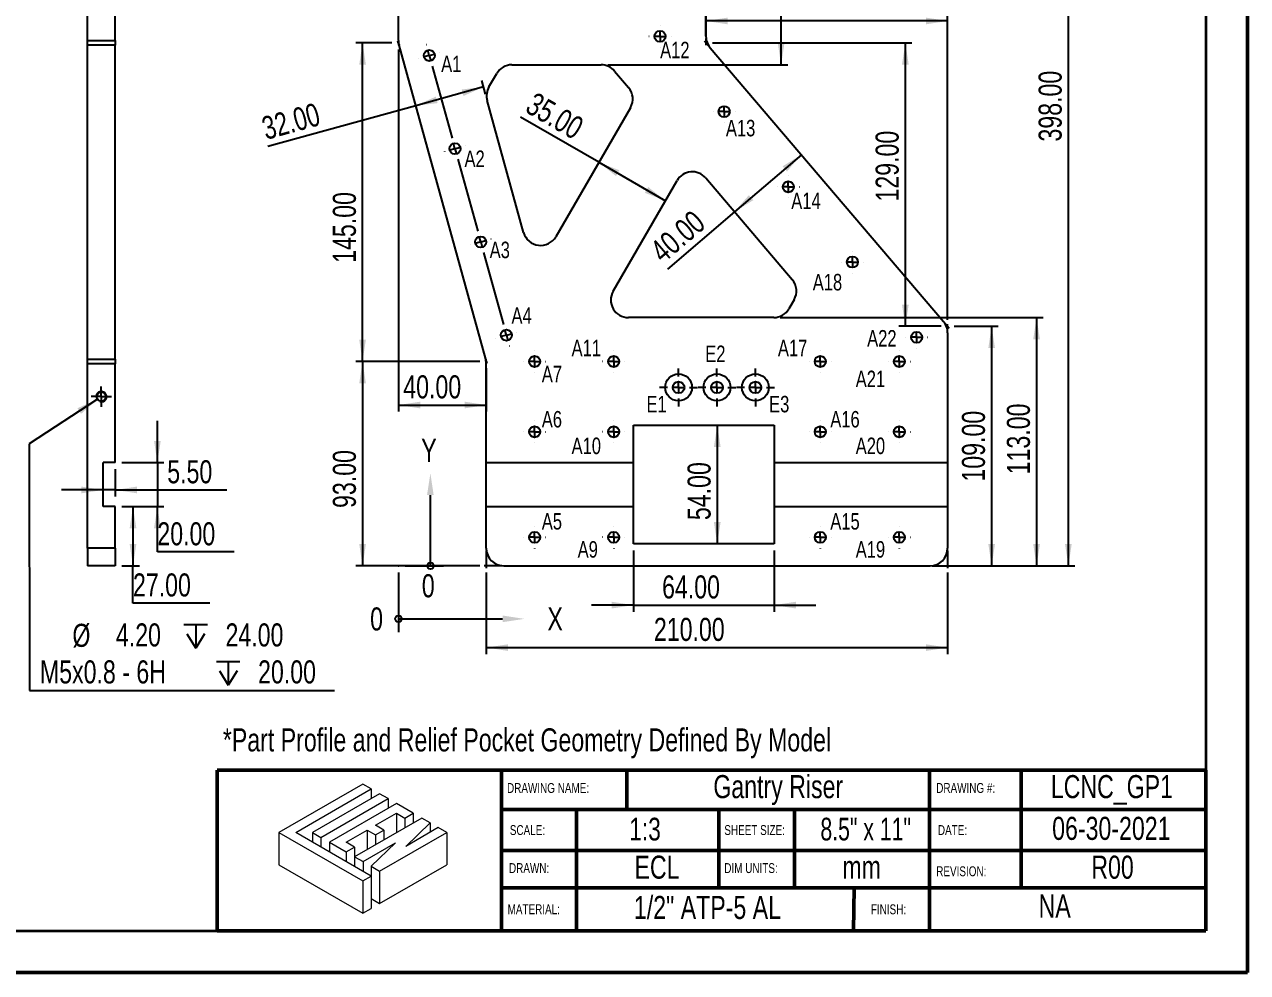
# Model space of a CAD drawing. Header units: millimetres. Extents: x 0 to 279, y 0 to 216.
# Drawn here: x 93.8 to 279.4, y 0 to 143.8 of the extents above; entities that cross this region are included whole.
import ezdxf

# ---------------------------------------------------------------- set-up
doc = ezdxf.new("R2010")
doc.units = ezdxf.units.MM
doc.header["$PDSIZE"] = -1
for name, color, linetype in [('DIM', 1, 'Continuous'), ('PAGE_BORDER', 7, 'Continuous'), ('TITLE_BLOCK_BORDER', 7, 'Continuous'), ('TITLE_BLOCK_TEXT', 8, 'Continuous')]:
    doc.layers.add(name, color=color, linetype=linetype)
doc.styles.add('SLDTEXTSTYLE0', font='TXT', dxfattribs={"width": 0.75})
doc.styles.add('SLDTEXTSTYLE1', font='TXT', dxfattribs={"width": 0.7})
doc.dimstyles.new('SLDDIMSTYLE0', dxfattribs={"dimtxt": 3.5, "dimasz": 3.302, "dimexe": 0, "dimexo": 0.0625, "dimgap": 0.875, "dimtad": 1, "dimlfac": 3, "dimrnd": 1e-09, "dimzin": 4, "dimdsep": 46, "dimtxsty": 'SLDTEXTSTYLE0', "dimsah": 1, "dimcen": 0.09, "dimadec": 0, "dimazin": 1, "dimtfac": 1, "dimtofl": 0, "dimtmove": 0, "dimatfit": 3, "dimfxl": 0, "dimfrac": 2, "dimtolj": 1, "dimtzin": 12, "dimarcsym": 0})
doc.dimstyles.new('SLDDIMSTYLE1', dxfattribs={"dimtxt": 3.5, "dimasz": 3.302, "dimexe": 0, "dimexo": 0.0625, "dimgap": 0.875, "dimtad": 1, "dimlfac": 3, "dimrnd": 1e-09, "dimzin": 4, "dimdsep": 46, "dimtxsty": 'SLDTEXTSTYLE0', "dimsah": 1, "dimcen": 0.09, "dimadec": 0, "dimazin": 1, "dimtfac": 1, "dimtmove": 0, "dimatfit": 0, "dimfxl": 0, "dimfrac": 2, "dimtolj": 1, "dimtzin": 12, "dimarcsym": 0})
doc.dimstyles.new('SLDDIMSTYLE3', dxfattribs={"dimtxt": 3.5, "dimasz": 3.302, "dimexe": 0, "dimexo": 0.0625, "dimgap": 0.875, "dimtad": 0, "dimtih": 1, "dimtoh": 1, "dimlfac": 3, "dimrnd": 1e-09, "dimzin": 4, "dimdsep": 46, "dimtxsty": 'SLDTEXTSTYLE0', "dimblk1": 'NONE', "dimblk2": 'NONE', "dimsah": 1, "dimcen": 0, "dimadec": 0, "dimazin": 1, "dimtfac": 1, "dimtmove": 0, "dimatfit": 3, "dimldrblk": 'NONE', "dimfxl": 0, "dimfrac": 2, "dimtolj": 1, "dimtzin": 12, "dimarcsym": 0})
doc.dimstyles.new('SLDDIMSTYLE4', dxfattribs={"dimtxt": 3.5, "dimasz": 3.302, "dimexe": 0, "dimexo": 0.0625, "dimgap": 0.875, "dimtad": 0, "dimtih": 1, "dimtoh": 1, "dimlfac": 3, "dimrnd": 1e-09, "dimzin": 4, "dimdsep": 46, "dimtxsty": 'SLDTEXTSTYLE0', "dimsah": 1, "dimcen": 0.09, "dimadec": 0, "dimazin": 1, "dimtfac": 1, "dimtmove": 0, "dimatfit": 0, "dimfxl": 0, "dimfrac": 2, "dimtolj": 1, "dimtzin": 12, "dimarcsym": 0})
doc.dimstyles.new('SLDDIMSTYLE5', dxfattribs={"dimtxt": 3.5, "dimasz": 3.302, "dimexe": 0, "dimexo": 0.0625, "dimgap": 0.875, "dimtad": 0, "dimtih": 1, "dimtoh": 1, "dimlfac": 3, "dimrnd": 1e-09, "dimzin": 4, "dimdsep": 46, "dimtxsty": 'SLDTEXTSTYLE0', "dimsah": 1, "dimcen": 0.09, "dimadec": 0, "dimazin": 1, "dimtfac": 1, "dimtofl": 0, "dimtmove": 0, "dimatfit": 3, "dimfxl": 0, "dimfrac": 2, "dimtolj": 1, "dimtzin": 12, "dimarcsym": 0})

# ---------------------------------------------------------------- blocks, each defined once
blk = doc.blocks.new('Lien3D Logo')
at = {"color": 7, "linetype": 'Continuous', "lineweight": 18}
for p, q in [((10.61, 16.33), (0, 10.21)), ((2.13, 10.21), (11.67, 15.71)), ((11.67, 15.71), (10.61, 16.33)), ((11.67, 15.71), (11.67, 14.49)), ((12.73, 15.1), (4.26, 10.21)), ((5.32, 9.59), (13.8, 14.49)), ((13.8, 14.49), (12.73, 15.1)), ((13.8, 14.49), (13.8, 13.26)), ((14.86, 13.87), (6.38, 8.98)), ((12.22, 11.12), (14.86, 12.64)), ((16.99, 12.64), (14.86, 13.87)), ((14.86, 12.64), (15.93, 12.03)), ((14.86, 12.64), (14.86, 10.19)), ((15.93, 12.03), (16.99, 12.64)), ((16.99, 12.64), (16.99, 11.42)), ((18.05, 12.03), (9.57, 7.13)), ((13.28, 10.5), (12.22, 11.12)), ((15.93, 12.03), (15.93, 10.8)), ((16.04, 8.45), (19.12, 11.42)), ((19.12, 11.42), (18.05, 12.03)), ((19.12, 11.42), (19.12, 10.22)), ((0, 10.21), (0, 6.12)), ((0, 10.21), (10.61, 4.08)), ((11.67, 4.7), (2.13, 10.21)), ((4.26, 10.21), (4.26, 8.98)), ((4.26, 10.21), (5.32, 9.59)), ((5.32, 9.59), (5.32, 8.36)), ((8.51, 8.98), (11.15, 10.5)), ((11.15, 10.5), (12.22, 9.89)), ((11.15, 10.5), (11.15, 8.05)), ((12.22, 9.89), (13.28, 10.5)), ((12.22, 9.89), (12.22, 8.66)), ((12.73, 5.31), (21.21, 10.21)), ((13.28, 10.5), (13.28, 9.28)), ((20.15, 10.82), (16.04, 8.45)), ((21.21, 10.21), (20.15, 10.82)), ((21.21, 10.21), (21.21, 6.12)), ((6.38, 8.98), (8.51, 7.75)), ((6.38, 8.98), (6.38, 7.75)), ((9.57, 8.36), (8.51, 8.98)), ((8.51, 7.75), (9.57, 8.36)), ((8.51, 7.75), (8.51, 6.52)), ((9.57, 8.36), (9.57, 7.13)), ((10.64, 6.52), (14.75, 8.89)), ((14.75, 8.89), (11.67, 5.93)), ((9.57, 7.13), (10.64, 6.52)), ((9.57, 7.13), (9.57, 5.91)), ((10.64, 6.52), (10.64, 5.29)), ((0, 6.12), (10.61, 0)), ((10.61, 4.08), (11.67, 4.7)), ((11.67, 5.93), (12.73, 5.31)), ((11.67, 5.93), (11.67, 4.7)), ((11.67, 4.7), (11.67, 0.61)), ((12.73, 1.23), (21.21, 6.12)), ((12.73, 5.31), (12.73, 1.23)), ((10.61, 4.08), (10.61, 0)), ((11.67, 1.84), (12.73, 1.23)), ((10.61, 0), (11.67, 0.61))]:
    blk.add_line(p, q, dxfattribs=at)
blk = doc.blocks.new('_D')
at = {"layer": 'DIM'}
for p, q in [((234.9, 98.02), (241.57, 98.02)), ((240.57, 98.02), (240.57, 61.68)), ((234.9, 61.68), (241.57, 61.68))]:
    blk.add_line(p, q, dxfattribs=at)
for points in [[(240.57, 98.02), (240.07, 94.72), (241.08, 94.72)], [(240.57, 61.68), (241.08, 64.99), (240.07, 64.99)]]:
    blk.add_solid(points, dxfattribs=at)
at = {"layer": 'DIM', "insert": (236.06, 74.47), "char_height": 3.5, "attachment_point": 1, "rotation": 90, "style": 'SLDTEXTSTYLE0'}
blk.add_mtext('109.00', dxfattribs=at)
blk = doc.blocks.new('_D_1')
at = {"layer": 'DIM'}
for p, q in [((198.23, 141.02), (228.48, 141.02)), ((227.48, 98.02), (227.48, 141.02)), ((232.9, 98.02), (226.48, 98.02))]:
    blk.add_line(p, q, dxfattribs=at)
for points in [[(227.48, 141.02), (226.97, 137.72), (227.99, 137.72)], [(227.48, 98.02), (227.99, 101.32), (226.97, 101.32)]]:
    blk.add_solid(points, dxfattribs=at)
at = {"layer": 'DIM', "insert": (222.97, 116.95), "char_height": 3.5, "attachment_point": 1, "rotation": 90, "style": 'SLDTEXTSTYLE0'}
blk.add_mtext('129.00', dxfattribs=at)
blk = doc.blocks.new('_D_5')
at = {"layer": 'DIM'}
for p, q in [((197.23, 142.02), (197.23, 145.34)), ((233.9, 99.02), (233.9, 145.34)), ((233.9, 144.34), (197.23, 144.34))]:
    blk.add_line(p, q, dxfattribs=at)
for points in [[(197.23, 144.34), (200.53, 143.83), (200.53, 144.85)], [(233.9, 144.34), (230.6, 144.85), (230.6, 143.83)]]:
    blk.add_solid(points, dxfattribs=at)
at = {"layer": 'DIM', "insert": (212.06, 148.85), "char_height": 3.5, "attachment_point": 1, "style": 'SLDTEXTSTYLE0'}
blk.add_mtext('110.00', dxfattribs=at)
blk = doc.blocks.new('_D_6')
at = {"layer": 'DIM'}
for p, q in [((149.56, 141.02), (144.12, 141.02)), ((145.12, 92.68), (145.12, 141.02)), ((162.9, 92.68), (144.12, 92.68))]:
    blk.add_line(p, q, dxfattribs=at)
for points in [[(145.12, 141.02), (144.62, 137.72), (145.63, 137.72)], [(145.12, 92.68), (145.63, 95.99), (144.62, 95.99)]]:
    blk.add_solid(points, dxfattribs=at)
at = {"layer": 'DIM', "insert": (140.61, 107.65), "char_height": 3.5, "attachment_point": 1, "rotation": 90, "style": 'SLDTEXTSTYLE0'}
blk.add_mtext('145.00', dxfattribs=at)
blk = doc.blocks.new('_D_7')
at = {"layer": 'DIM'}
for p, q in [((150.56, 140.02), (150.56, 85.08)), ((163.9, 91.68), (163.9, 85.08)), ((150.56, 86.08), (163.9, 86.08))]:
    blk.add_line(p, q, dxfattribs=at)
for points in [[(150.56, 86.08), (153.87, 85.57), (153.87, 86.59)], [(163.9, 86.08), (160.6, 86.59), (160.6, 85.57)]]:
    blk.add_solid(points, dxfattribs=at)
at = {"layer": 'DIM', "insert": (151.3, 90.59), "char_height": 3.5, "attachment_point": 1, "style": 'SLDTEXTSTYLE0'}
blk.add_mtext('40.00', dxfattribs=at)
blk = doc.blocks.new('_D_8')
at = {"layer": 'DIM'}
for p, q in [((162.9, 92.68), (144.12, 92.68)), ((145.12, 92.68), (145.12, 61.68)), ((162.9, 61.68), (144.12, 61.68))]:
    blk.add_line(p, q, dxfattribs=at)
for points in [[(145.12, 92.68), (144.62, 89.38), (145.63, 89.38)], [(145.12, 61.68), (145.63, 64.99), (144.62, 64.99)]]:
    blk.add_solid(points, dxfattribs=at)
at = {"layer": 'DIM', "insert": (140.61, 70.47), "char_height": 3.5, "attachment_point": 1, "rotation": 90, "style": 'SLDTEXTSTYLE0'}
blk.add_mtext('93.00', dxfattribs=at)
blk = doc.blocks.new('_D_9')
at = {"layer": 'DIM'}
for p, q in [((163.9, 60.68), (163.9, 48.29)), ((233.9, 60.68), (233.9, 48.29)), ((163.9, 49.29), (233.9, 49.29))]:
    blk.add_line(p, q, dxfattribs=at)
for points in [[(163.9, 49.29), (167.2, 48.78), (167.2, 49.79)], [(233.9, 49.29), (230.6, 49.79), (230.6, 48.78)]]:
    blk.add_solid(points, dxfattribs=at)
at = {"layer": 'DIM', "insert": (189.33, 53.8), "char_height": 3.5, "attachment_point": 1, "style": 'SLDTEXTSTYLE0'}
blk.add_mtext('210.00', dxfattribs=at)
blk = doc.blocks.new('_D_10')
at = {"layer": 'DIM'}
for p, q in [((180.46, 194.35), (253.22, 194.35)), ((252.22, 61.68), (252.22, 194.35)), ((234.9, 61.68), (253.22, 61.68))]:
    blk.add_line(p, q, dxfattribs=at)
for points in [[(252.22, 194.35), (251.71, 191.05), (252.72, 191.05)], [(252.22, 61.68), (252.72, 64.99), (251.71, 64.99)]]:
    blk.add_solid(points, dxfattribs=at)
at = {"layer": 'DIM', "insert": (247.7, 126.05), "char_height": 3.5, "attachment_point": 1, "rotation": 90, "style": 'SLDTEXTSTYLE0'}
blk.add_mtext('398.00', dxfattribs=at)
blk = doc.blocks.new('_D_11')
at = {"layer": 'DIM'}
blk.add_line((198.94, 83.02), (198.94, 65.02), dxfattribs=at)
for points in [[(198.94, 83.02), (198.43, 79.72), (199.45, 79.72)], [(198.94, 65.02), (199.45, 68.32), (198.43, 68.32)]]:
    blk.add_solid(points, dxfattribs=at)
at = {"layer": 'DIM', "insert": (194.43, 68.63), "char_height": 3.5, "attachment_point": 1, "rotation": 90, "style": 'SLDTEXTSTYLE0'}
blk.add_mtext('54.00', dxfattribs=at)
blk = doc.blocks.new('_D_12')
at = {"layer": 'DIM'}
for p, q in [((186.23, 64.02), (186.23, 54.73)), ((207.56, 64.02), (207.56, 54.73)), ((186.23, 55.73), (179.88, 55.73)), ((186.23, 55.73), (207.56, 55.73)), ((207.56, 55.73), (213.91, 55.73))]:
    blk.add_line(p, q, dxfattribs=at)
for points in [[(186.23, 55.73), (182.93, 56.24), (182.93, 55.22)], [(207.56, 55.73), (210.87, 55.22), (210.87, 56.24)]]:
    blk.add_solid(points, dxfattribs=at)
at = {"layer": 'DIM', "insert": (190.57, 60.24), "char_height": 3.5, "attachment_point": 1, "style": 'SLDTEXTSTYLE0'}
blk.add_mtext('64.00', dxfattribs=at)
blk = doc.blocks.new('_D_14')
at = {"layer": 'DIM'}
for p, q in [((211.7, 124.05), (201.56, 115.4)), ((201.56, 115.4), (191.37, 106.71))]:
    blk.add_line(p, q, dxfattribs=at)
for points in [[(211.7, 124.05), (208.86, 122.29), (209.52, 121.52)], [(201.56, 115.4), (204.4, 117.15), (203.74, 117.92)]]:
    blk.add_solid(points, dxfattribs=at)
at = {"layer": 'DIM', "insert": (188.44, 110.14), "char_height": 3.5, "attachment_point": 1, "rotation": 40.4547, "style": 'SLDTEXTSTYLE0'}
blk.add_mtext('40.00', dxfattribs=at)
blk = doc.blocks.new('_D_15')
at = {"layer": 'DIM'}
for q in [(169.11, 129.77), (191.07, 117.06)]:
    blk.add_line((180.97, 122.9), q, dxfattribs=at)
for points in [[(180.97, 122.9), (183.58, 120.81), (184.08, 121.69)], [(191.07, 117.06), (188.47, 119.15), (187.96, 118.27)]]:
    blk.add_solid(points, dxfattribs=at)
at = {"layer": 'DIM', "insert": (171.37, 133.67), "char_height": 3.5, "attachment_point": 1, "rotation": 329.9474, "style": 'SLDTEXTSTYLE0'}
blk.add_mtext('35.00', dxfattribs=at)
blk = doc.blocks.new('_D_16')
at = {"layer": 'DIM'}
for p, q in [((163.47, 134.33), (153.19, 131.49)), ((163.77, 133.24), (163.21, 135.29)), ((153.19, 131.49), (130.75, 125.3))]:
    blk.add_line(p, q, dxfattribs=at)
for points in [[(163.47, 134.33), (160.16, 133.94), (160.43, 132.96)], [(153.19, 131.49), (156.51, 131.88), (156.24, 132.86)]]:
    blk.add_solid(points, dxfattribs=at)
at = {"layer": 'DIM', "insert": (129.55, 129.65), "char_height": 3.5, "attachment_point": 1, "rotation": 15.4222, "style": 'SLDTEXTSTYLE0'}
blk.add_mtext('32.00', dxfattribs=at)
blk = doc.blocks.new('_D_17')
at = {"layer": 'DIM'}
for p, q in [((180.46, 194.35), (209.63, 194.35)), ((208.63, 137.68), (208.63, 194.35)), ((182.32, 137.68), (209.63, 137.68))]:
    blk.add_line(p, q, dxfattribs=at)
for points in [[(208.63, 194.35), (208.12, 191.05), (209.14, 191.05)], [(208.63, 137.68), (209.14, 140.99), (208.12, 140.99)]]:
    blk.add_solid(points, dxfattribs=at)
at = {"layer": 'DIM', "insert": (204.12, 150.25), "char_height": 3.5, "attachment_point": 1, "rotation": 90, "style": 'SLDTEXTSTYLE0'}
blk.add_mtext('170.00', dxfattribs=at)
blk = doc.blocks.new('_D_18')
at = {"layer": 'DIM'}
for p, q in [((208.51, 99.35), (248.39, 99.35)), ((247.39, 99.35), (247.39, 61.68)), ((232.23, 61.68), (248.39, 61.68))]:
    blk.add_line(p, q, dxfattribs=at)
for points in [[(247.39, 99.35), (246.88, 96.05), (247.9, 96.05)], [(247.39, 61.68), (247.9, 64.99), (246.88, 64.99)]]:
    blk.add_solid(points, dxfattribs=at)
at = {"layer": 'DIM', "insert": (242.88, 75.57), "char_height": 3.5, "attachment_point": 1, "rotation": 90, "style": 'SLDTEXTSTYLE0'}
blk.add_mtext('113.00', dxfattribs=at)
blk = doc.blocks.new('SW_CENTERMARKSYMBOL_0')
at = {"layer": 'DIM', "color": 0}
for p, q in [((-1.67, 0), (-1.68, 0)), ((0, 0), (-0.83, 0)), ((0, 1.67), (0, 1.68)), ((0, 0), (0, 0.83)), ((0, 0), (0, -0.83)), ((0, 0), (0.83, 0)), ((1.67, 0), (1.68, 0)), ((0, -1.67), (0, -1.68))]:
    blk.add_line(p, q, dxfattribs=at)
blk = doc.blocks.new('SW_CENTERMARKSYMBOL_1')
at = {"layer": 'DIM', "color": 0}
for p, q in [((-1.67, 0), (-1.68, 0)), ((0, 0), (-0.83, 0)), ((0, 1.67), (0, 1.68)), ((0, 0), (0, 0.83)), ((0, 0), (0, -0.83)), ((0, 0), (0.83, 0)), ((1.67, 0), (1.68, 0)), ((0, -1.67), (0, -1.68))]:
    blk.add_line(p, q, dxfattribs=at)
blk = doc.blocks.new('SW_CENTERMARKSYMBOL_2')
at = {"layer": 'DIM', "color": 0}
for p, q in [((-1.67, 0), (-1.68, 0)), ((0, 0), (-0.83, 0)), ((0, 1.67), (0, 1.68)), ((0, 0), (0, 0.83)), ((0, 0), (0, -0.83)), ((0, 0), (0.83, 0)), ((1.67, 0), (1.68, 0)), ((0, -1.67), (0, -1.68))]:
    blk.add_line(p, q, dxfattribs=at)
blk = doc.blocks.new('SW_CENTERMARKSYMBOL_3')
at = {"layer": 'DIM', "color": 0}
for p, q in [((-1.67, 0), (-1.68, 0)), ((0, 0), (-0.83, 0)), ((0, 1.67), (0, 1.68)), ((0, 0), (0, 0.83)), ((0, 0), (0, -0.83)), ((0, 0), (0.83, 0)), ((1.67, 0), (1.68, 0)), ((0, -1.67), (0, -1.68))]:
    blk.add_line(p, q, dxfattribs=at)
blk = doc.blocks.new('SW_CENTERMARKSYMBOL_4')
at = {"layer": 'DIM', "color": 0}
for p, q in [((-1.67, 0), (-1.68, 0)), ((0, 0), (-0.83, 0)), ((0, 1.67), (0, 1.68)), ((0, 0), (0, 0.83)), ((0, 0), (0, -0.83)), ((0, 0), (0.83, 0)), ((1.67, 0), (1.68, 0)), ((0, -1.67), (0, -1.68))]:
    blk.add_line(p, q, dxfattribs=at)
blk = doc.blocks.new('SW_CENTERMARKSYMBOL_5')
at = {"layer": 'DIM', "color": 0}
for p, q in [((-1.67, 0), (-1.68, 0)), ((0, 0), (-0.83, 0)), ((0, 1.67), (0, 1.68)), ((0, 0), (0, 0.83)), ((0, 0), (0, -0.83)), ((0, 0), (0.83, 0)), ((1.67, 0), (1.68, 0)), ((0, -1.67), (0, -1.68))]:
    blk.add_line(p, q, dxfattribs=at)
blk = doc.blocks.new('SW_CENTERMARKSYMBOL_6')
at = {"layer": 'DIM', "color": 0}
for p, q in [((-1.67, 0), (-1.68, 0)), ((0, 0), (-0.83, 0)), ((0, 1.67), (0, 1.68)), ((0, 0), (0, 0.83)), ((0, 0), (0, -0.83)), ((0, 0), (0.83, 0)), ((1.67, 0), (1.68, 0)), ((0, -1.67), (0, -1.68))]:
    blk.add_line(p, q, dxfattribs=at)
blk = doc.blocks.new('SW_CENTERMARKSYMBOL_7')
at = {"layer": 'DIM', "color": 0}
for p, q in [((-1.67, 0), (-1.68, 0)), ((0, 0), (-0.83, 0)), ((0, 1.67), (0, 1.68)), ((0, 0), (0, 0.83)), ((0, 0), (0, -0.83)), ((0, 0), (0.83, 0)), ((1.67, 0), (1.68, 0)), ((0, -1.67), (0, -1.68))]:
    blk.add_line(p, q, dxfattribs=at)
blk = doc.blocks.new('SW_CENTERMARKSYMBOL_8')
at = {"layer": 'DIM', "color": 0}
for p, q in [((-1.67, 0), (-1.68, 0)), ((0, 0), (-0.83, 0)), ((0, 1.67), (0, 1.68)), ((0, 0), (0, 0.83)), ((0, 0), (0, -0.83)), ((0, 0), (0.83, 0)), ((1.67, 0), (1.68, 0)), ((0, -1.67), (0, -1.68))]:
    blk.add_line(p, q, dxfattribs=at)
blk = doc.blocks.new('SW_CENTERMARKSYMBOL_9')
at = {"layer": 'DIM', "color": 0}
for p, q in [((-1.67, 0), (-1.68, 0)), ((0, 0), (-0.83, 0)), ((0, 1.67), (0, 1.68)), ((0, 0), (0, 0.83)), ((0, 0), (0, -0.83)), ((0, 0), (0.83, 0)), ((1.67, 0), (1.68, 0)), ((0, -1.67), (0, -1.68))]:
    blk.add_line(p, q, dxfattribs=at)
blk = doc.blocks.new('SW_CENTERMARKSYMBOL_10')
at = {"layer": 'DIM', "color": 0}
for p, q in [((-1.67, 0), (-1.68, 0)), ((0, 0), (-0.83, 0)), ((0, 1.67), (0, 1.68)), ((0, 0), (0, 0.83)), ((0, 0), (0, -0.83)), ((0, 0), (0.83, 0)), ((1.67, 0), (1.68, 0)), ((0, -1.67), (0, -1.68))]:
    blk.add_line(p, q, dxfattribs=at)
blk = doc.blocks.new('SW_CENTERMARKSYMBOL_11')
at = {"layer": 'DIM', "color": 0}
for p, q in [((-1.67, 0), (-1.68, 0)), ((0, 0), (-0.83, 0)), ((0, 1.67), (0, 1.68)), ((0, 0), (0, 0.83)), ((0, 0), (0, -0.83)), ((0, 0), (0.83, 0)), ((1.67, 0), (1.68, 0)), ((0, -1.67), (0, -1.68))]:
    blk.add_line(p, q, dxfattribs=at)
blk = doc.blocks.new('SW_CENTERMARKSYMBOL_25')
at = {"layer": 'DIM', "color": 0}
for p, q in [((-1.67, 0), (-1.68, 0)), ((0, 0), (-0.83, 0)), ((0, 1.67), (0, 1.68)), ((0, 0), (0, 0.83)), ((0, 0), (0, -0.83)), ((0, 0), (0.83, 0)), ((1.67, 0), (1.68, 0)), ((0, -1.67), (0, -1.68))]:
    blk.add_line(p, q, dxfattribs=at)
blk = doc.blocks.new('SW_CENTERMARKSYMBOL_27')
at = {"layer": 'DIM', "color": 0}
for p, q in [((-1.67, 0), (-1.68, 0)), ((0, 0), (-0.83, 0)), ((0, 1.67), (0, 1.68)), ((0, 0), (0, 0.83)), ((0, 0), (0, -0.83)), ((0, 0), (0.83, 0)), ((1.67, 0), (1.68, 0)), ((0, -1.67), (0, -1.68))]:
    blk.add_line(p, q, dxfattribs=at)
blk = doc.blocks.new('SW_CENTERMARKSYMBOL_28')
at = {"layer": 'DIM', "color": 0}
for p, q in [((-1.67, 0), (-1.68, 0)), ((0, 0), (-0.83, 0)), ((0, 1.67), (0, 1.68)), ((0, 0), (0, 0.83)), ((0, 0), (0, -0.83)), ((0, 0), (0.83, 0)), ((1.67, 0), (1.68, 0)), ((0, -1.67), (0, -1.68))]:
    blk.add_line(p, q, dxfattribs=at)
blk = doc.blocks.new('SW_CENTERMARKSYMBOL_29')
at = {"layer": 'DIM', "color": 0}
for p, q in [((-1.67, 0), (-1.68, 0)), ((0, 0), (-0.83, 0)), ((0, 1.67), (0, 1.68)), ((0, 0), (0, 0.83)), ((0, 0), (0, -0.83)), ((0, 0), (0.83, 0)), ((1.67, 0), (1.68, 0)), ((0, -1.67), (0, -1.68))]:
    blk.add_line(p, q, dxfattribs=at)
blk = doc.blocks.new('SW_CENTERMARKSYMBOL_30')
at = {"layer": 'DIM', "color": 0}
for p, q in [((-1.67, 0), (-1.68, 0)), ((0, 0), (-0.83, 0)), ((0, 1.67), (0, 1.68)), ((0, 0), (0, 0.83)), ((0, 0), (0, -0.83)), ((0, 0), (0.83, 0)), ((1.67, 0), (1.68, 0)), ((0, -1.67), (0, -1.68))]:
    blk.add_line(p, q, dxfattribs=at)
blk = doc.blocks.new('SW_CENTERMARKSYMBOL_31')
at = {"layer": 'DIM', "color": 0}
for p, q in [((-8.24, 29.88), (-8.25, 29.89)), ((-7.8, 28.28), (-8.6, 28.06)), ((-7.8, 28.28), (-8.02, 29.08)), ((-7.8, 28.28), (-7, 28.5)), ((-7.8, 28.28), (-7.58, 27.47)), ((-6.19, 28.72), (-6.19, 28.72)), ((-9.41, 27.83), (-9.42, 27.83)), ((-7.36, 26.67), (-4.34, 15.75)), ((-3.9, 14.14), (-4.12, 14.94)), ((-5.51, 13.7), (-5.51, 13.69)), ((-3.9, 14.14), (-4.7, 13.92)), ((-3.9, 14.14), (-3.1, 14.36)), ((-3.9, 14.14), (-3.68, 13.34)), ((-2.29, 14.58), (-2.29, 14.58)), ((-3.46, 12.53), (-0.44, 1.61)), ((0, 0), (-0.8, -0.22)), ((0, 0), (-0.22, 0.8)), ((0, 0), (0.8, 0.22)), ((0, 0), (0.22, -0.8)), ((1.61, 0.44), (1.61, 0.45)), ((-1.61, -0.44), (-1.61, -0.45)), ((0.44, -1.61), (3.46, -12.53)), ((2.29, -14.58), (2.29, -14.58)), ((3.9, -14.14), (3.1, -14.36)), ((3.9, -14.14), (3.68, -13.34)), ((3.9, -14.14), (4.7, -13.92)), ((3.9, -14.14), (4.12, -14.94)), ((5.51, -13.7), (5.51, -13.69)), ((4.34, -15.75), (4.35, -15.75))]:
    blk.add_line(p, q, dxfattribs=at)
blk = doc.blocks.new('SW_CENTERMARKSYMBOL_32')
at = {"layer": 'DIM', "color": 0}
for p, q in [((0, 1.67), (0, 2.87)), ((-1.67, 0), (-2.87, 0)), ((0, 0), (-0.83, 0)), ((0, 0), (0, 0.83)), ((0, 0), (0, -0.83)), ((0, 0), (0.83, 0)), ((1.67, 0), (2.87, 0)), ((0, -1.67), (0, -2.87))]:
    blk.add_line(p, q, dxfattribs=at)
blk = doc.blocks.new('SW_CENTERMARKSYMBOL_33')
at = {"layer": 'DIM', "color": 0}
for p, q in [((0, 1.67), (0, 2.87)), ((-1.67, 0), (-2.87, 0)), ((0, 0), (-0.83, 0)), ((0, 0), (0, 0.83)), ((0, 0), (0, -0.83)), ((0, 0), (0.83, 0)), ((1.67, 0), (2.87, 0)), ((0, -1.67), (0, -2.87))]:
    blk.add_line(p, q, dxfattribs=at)
blk = doc.blocks.new('SW_CENTERMARKSYMBOL_34')
at = {"layer": 'DIM', "color": 0}
for p, q in [((0, 1.67), (0, 2.87)), ((-1.67, 0), (-2.87, 0)), ((0, 0), (-0.83, 0)), ((0, 0), (0, 0.83)), ((0, 0), (0, -0.83)), ((0, 0), (0.83, 0)), ((1.67, 0), (2.87, 0)), ((0, -1.67), (0, -2.87))]:
    blk.add_line(p, q, dxfattribs=at)
blk = doc.blocks.new('SW_DATUMORIGIN_0')
at = {"layer": 'DIM', "color": 0}
for p, q in [((4.85, 1), (4.85, 11.73)), ((0, 0), (0, -9.04)), ((1, 1), (6.85, 1)), ((0, -7.04), (15.8, -7.04))]:
    blk.add_line(p, q, dxfattribs=at)
for centre in [(4.85, 1), (0, -7.04)]:
    blk.add_circle(centre, 0.5, dxfattribs=at)
for points in [[(4.85, 15.04), (4.34, 11.73), (5.35, 11.73)], [(19.11, -7.04), (15.8, -6.53), (15.8, -7.54)]]:
    blk.add_solid(points, dxfattribs=at)
at = {"layer": 'DIM', "color": 0, "char_height": 3.5, "attachment_point": 1, "style": 'SLDTEXTSTYLE0'}
for s, insert in [('Y', (3.46, 20.27)), ('0', (3.55, -0.27)), ('0', (-4.29, -5.3)), ('X', (22.61, -5.3))]:
    blk.add_mtext(s, dxfattribs=dict(at, insert=insert))
blk = doc.blocks.new('SW_SYMBOL_HOLE_DEPTH')
at = {"layer": 'PAGE_BORDER', "color": 0}
for p, q in [((0, 875), (800, 875)), ((400, 875), (400, 75)), ((100, 555), (400, 75)), ((700, 555), (400, 75))]:
    blk.add_line(p, q, dxfattribs=at)
blk = doc.blocks.new('_D_19')
at = {"layer": 'DIM'}
blk.add_line((94.58, 42.78), (140.89, 42.78), dxfattribs=at)
at = {"layer": 'DIM', "xscale": 0.004470703125, "yscale": 0.004470703125, "zscale": 0.004470703125}
for p in [(118.02, 48.88), (122.95, 43.27)]:
    blk.add_blockref('SW_SYMBOL_HOLE_DEPTH', p, dxfattribs=at)
at = {"layer": 'DIM', "char_height": 3.5, "attachment_point": 1, "style": 'SLDTEXTSTYLE0'}
for s, insert in [('%%c', (101.1, 52.9)), ('4.20', (107.7, 52.96)), ('24.00', (124.33, 52.96)), ('M5x0.8 - 6H', (96.17, 47.35)), ('20.00', (129.27, 47.35))]:
    blk.add_mtext(s, dxfattribs=dict(at, insert=insert))
blk = doc.blocks.new('_NONE')
blk = doc.blocks.new('_D_20')
at = {"layer": 'DIM'}
for p, q in [((107.6, 76.35), (107.6, 72.2)), ((105.77, 73.2), (99.42, 73.2)), ((107.6, 73.2), (105.77, 73.2)), ((107.6, 73.2), (124.54, 73.2))]:
    blk.add_line(p, q, dxfattribs=at)
for points in [[(105.77, 73.2), (102.47, 73.71), (102.47, 72.69)], [(107.6, 73.2), (110.9, 72.69), (110.9, 73.71)]]:
    blk.add_solid(points, dxfattribs=at)
at = {"layer": 'DIM', "insert": (115.49, 77.71), "char_height": 3.5, "attachment_point": 1, "style": 'SLDTEXTSTYLE0'}
blk.add_mtext('5.50', dxfattribs=at)
blk = doc.blocks.new('_D_21')
at = {"layer": 'DIM'}
for p, q in [((113.99, 77.35), (113.99, 83.7)), ((108.6, 77.35), (114.99, 77.35)), ((113.99, 77.35), (113.99, 70.68)), ((108.6, 70.68), (114.99, 70.68)), ((113.99, 63.79), (113.99, 70.68)), ((125.63, 63.79), (113.99, 63.79))]:
    blk.add_line(p, q, dxfattribs=at)
for points in [[(113.99, 77.35), (114.5, 80.65), (113.48, 80.65)], [(113.99, 70.68), (113.48, 67.38), (114.5, 67.38)]]:
    blk.add_solid(points, dxfattribs=at)
at = {"layer": 'DIM', "insert": (113.99, 68.3), "char_height": 3.5, "attachment_point": 1, "style": 'SLDTEXTSTYLE0'}
blk.add_mtext('20.00', dxfattribs=at)
blk = doc.blocks.new('_D_22')
at = {"layer": 'DIM'}
for p, q in [((108.6, 70.68), (111.29, 70.68)), ((110.29, 70.68), (110.29, 61.68)), ((108.6, 61.68), (111.29, 61.68)), ((110.29, 56.03), (110.29, 61.68)), ((121.93, 56.03), (110.29, 56.03))]:
    blk.add_line(p, q, dxfattribs=at)
for points in [[(110.29, 70.68), (109.78, 67.38), (110.8, 67.38)], [(110.29, 61.68), (110.8, 64.99), (109.78, 64.99)]]:
    blk.add_solid(points, dxfattribs=at)
at = {"layer": 'DIM', "insert": (110.29, 60.54), "char_height": 3.5, "attachment_point": 1, "style": 'SLDTEXTSTYLE0'}
blk.add_mtext('27.00', dxfattribs=at)
blk = doc.blocks.new('SW_CENTERMARKSYMBOL_35')
at = {"layer": 'DIM', "color": 0}
for p, q in [((-0.83, 0), (-1.53, 0)), ((0, 0), (-0.83, 0)), ((0, 0.83), (0, 1.53)), ((0, 0), (0, 0.83)), ((0, 0), (0, -0.83)), ((0, 0), (0.83, 0)), ((0.83, 0), (1.53, 0)), ((0, -0.83), (0, -1.53))]:
    blk.add_line(p, q, dxfattribs=at)

msp = doc.modelspace()

# ---------------------------------------------------------------- linework, layer by layer
at = {"color": 7, "linetype": 'Continuous', "lineweight": 50}
for p, q in [((279.4, 0), (279.4, 215.9)), ((0, 0), (279.4, 0))]:
    msp.add_line(p, q, dxfattribs=at)
at = {"color": 7, "linetype": 'Continuous', "lineweight": 25}
for p, q in [((103.3682, 141.3789), (103.3682, 191.6845)), ((107.6015, 141.3789), (107.6015, 191.6845)), ((150.5645, 141.3789), (150.5645, 191.6845)), ((197.2312, 176.58), (197.2312, 142.0005)), ((103.3682, 141.3789), (107.6015, 141.3789)), ((103.3682, 140.6698), (103.3682, 141.3789)), ((107.6015, 141.3789), (107.6015, 140.6698)), ((107.6015, 140.6698), (103.3682, 140.6698)), ((103.3682, 93.0326), (103.3682, 140.6698)), ((107.6015, 93.0326), (107.6015, 140.6698)), ((163.8018, 93.0326), (150.6605, 140.6698)), ((197.8687, 140.2702), (233.2603, 98.7655)), ((167.785, 137.6845), (181.3203, 137.6845)), ((164.3027, 134.324), (165.4768, 136.3533)), ((183.3494, 136.7481), (185.4835, 134.2455)), ((169.5667, 112.2459), (164.0402, 132.2794)), ((185.7625, 131.1797), (174.4455, 111.6196)), ((183.1415, 103.3533), (192.8472, 120.1285)), ((197.1845, 120.5233), (210.3249, 105.1133)), ((210.6039, 102.0476), (209.8141, 100.6824)), ((207.5059, 99.3512), (185.4497, 99.3512)), ((233.8979, 97.0353), (233.8979, 77.3512)), ((103.3682, 93.0326), (107.6015, 93.0326)), ((103.3682, 92.3235), (103.3682, 93.0326)), ((107.6015, 93.0326), (107.6015, 92.3235)), ((107.6015, 92.3235), (103.3682, 92.3235)), ((103.3682, 64.3512), (103.3682, 92.3235)), ((107.6015, 77.3512), (107.6015, 92.3235)), ((163.8979, 77.3512), (163.8979, 92.3235)), ((186.2312, 83.0179), (207.5645, 83.0179)), ((186.2312, 77.3512), (186.2312, 83.0179)), ((207.5645, 83.0179), (207.5645, 77.3512)), ((107.6015, 77.3512), (105.7682, 77.3512)), ((105.7682, 70.6845), (105.7682, 77.3512)), ((163.8979, 77.3512), (186.2312, 77.3512)), ((163.8979, 70.6845), (163.8979, 77.3512)), ((186.2312, 70.6845), (186.2312, 77.3512)), ((207.5645, 77.3512), (233.8979, 77.3512)), ((207.5645, 77.3512), (207.5645, 70.6845)), ((233.8979, 77.3512), (233.8979, 70.6845)), ((107.6015, 70.6845), (105.7682, 70.6845)), ((107.6015, 64.3512), (107.6015, 70.6845)), ((163.8979, 64.3512), (163.8979, 70.6845)), ((163.8979, 70.6845), (186.2312, 70.6845)), ((186.2312, 65.0179), (186.2312, 70.6845)), ((207.5645, 70.6845), (207.5645, 65.0179)), ((207.5645, 70.6845), (233.8979, 70.6845)), ((233.8979, 70.6845), (233.8979, 64.3512)), ((207.5645, 65.0179), (186.2312, 65.0179)), ((107.6015, 64.3512), (103.3682, 64.3512)), ((103.3682, 64.3512), (103.3682, 61.6845)), ((107.6015, 64.3512), (107.6015, 61.6845)), ((107.6015, 61.6845), (103.3682, 61.6845)), ((166.5645, 61.6845), (231.2312, 61.6845))]:
    msp.add_line(p, q, dxfattribs=at)
for centre, radius in [((190.2553, 142.0064), 0.8417), ((155.2429, 139.1002), 0.8417), ((199.988, 130.5926), 0.8417), ((159.1432, 124.9617), 0.8417), ((209.7207, 119.1788), 0.8417), ((163.0435, 110.8231), 0.8417), ((219.4534, 107.765), 0.8417), ((166.9438, 96.6845), 0.8417), ((229.1861, 96.3512), 0.8417), ((171.2312, 92.6845), 0.8417), ((183.2312, 92.6845), 0.8417), ((214.5645, 92.6845), 0.8417), ((226.5645, 92.6845), 0.8417), ((193.0645, 88.7512), 2.04), ((193.0645, 88.7512), 0.8833), ((198.8979, 88.7512), 2.04), ((198.8979, 88.7512), 0.8833), ((204.7312, 88.7512), 2.04), ((204.7312, 88.7512), 0.8833), ((105.4848, 87.3512), 0.7), ((171.2312, 82.0179), 0.8417), ((183.2312, 82.0179), 0.8417), ((214.5645, 82.0179), 0.8417), ((226.5645, 82.0179), 0.8417), ((171.2312, 66.0179), 0.8417), ((183.2312, 66.0179), 0.8417), ((214.5645, 66.0179), 0.8417), ((226.5645, 66.0179), 0.8417)]:
    msp.add_circle(centre, radius, dxfattribs=at)
for centre, start, end in [((153.2312, 141.3789), 180, 195.422161), ((199.8979, 142.0005), 180, 220.454665), ((167.785, 135.0179), 90, 149.947368), ((181.3203, 135.0179), 40.454665, 90), ((166.6109, 132.9886), 149.947368, 195.422161), ((183.4543, 132.5152), 329.947368, 40.454665), ((195.1554, 118.7931), 40.454665, 149.947368), ((172.1373, 112.9551), 195.422161, 329.947368), ((208.2957, 103.383), 329.947368, 40.454665), ((185.4497, 102.0179), 149.947368, 270), ((207.5059, 102.0179), 270, 329.947368), ((231.2312, 97.0353), 0, 40.454665), ((161.2312, 92.3235), 0, 15.422161), ((166.5645, 64.3512), 180, 270), ((231.2312, 64.3512), 270, 0)]:
    msp.add_arc(centre, 2.6667, start, end, dxfattribs=at)
at = {"color": 7, "linetype": 'Continuous', "lineweight": 18}
msp.add_arc((105.4848, 87.3512), 0.8333, 255, 195, dxfattribs=at)
at = {"layer": 'DIM'}
for p, q in [((150.5719, 140.9911), (150.4759, 141.3392)), ((150.5645, 141.0456), (150.5645, 140.6845)), ((197.6525, 140.5238), (197.0149, 141.2715)), ((197.2312, 141.6671), (197.2312, 140.6845)), ((233.4766, 98.5119), (234.1141, 97.7642)), ((233.8979, 97.3686), (233.8979, 98.3512)), ((163.8979, 92.6568), (163.8979, 93.0179)), ((163.8905, 92.7113), (163.9865, 92.3632)), ((104.8982, 86.9693), (94.5128, 80.2079)), ((94.5128, 80.2079), (94.5824, 42.7804)), ((163.8979, 64.0179), (163.8979, 61.3512)), ((233.8979, 64.0179), (233.8979, 61.3512)), ((166.2312, 61.6845), (163.5645, 61.6845)), ((231.5645, 61.6845), (234.2312, 61.6845))]:
    msp.add_line(p, q, dxfattribs=at)
msp.add_point((150.5645, 61.6845), dxfattribs=at)
msp.add_solid([(104.8982, 86.9693), (101.8538, 85.5934), (102.4082, 84.742)], dxfattribs=at)
at = {"layer": 'PAGE_BORDER', "lineweight": 35}
for p in [(273.05, 209.55), (6.35, 6.35)]:
    msp.add_line(p, (273.05, 6.35), dxfattribs=at)
at = {"layer": 'TITLE_BLOCK_BORDER', "lineweight": 50}
for p, q in [((123.0873, 30.7079), (123.0873, 6.35)), ((166.1797, 30.7079), (123.0873, 30.7079)), ((166.1797, 30.7079), (166.1797, 6.35)), ((273.05, 30.7079), (166.1797, 30.7079)), ((185.238, 30.7079), (185.238, 24.7778)), ((231.1258, 30.7079), (231.1258, 6.35)), ((245.0295, 30.7079), (245.0295, 12.839)), ((273.05, 30.7079), (273.05, 6.35)), ((273.05, 24.7327), (166.1797, 24.7327)), ((177.6057, 24.7327), (177.6057, 6.35)), ((199.1605, 24.7327), (199.1605, 12.839)), ((210.638, 24.7327), (210.638, 12.839)), ((273.05, 18.5181), (166.1797, 18.5181)), ((166.3596, 12.839), (273.05, 12.839)), ((219.7048, 12.839), (219.6149, 6.35)), ((166.1797, 6.35), (123.0873, 6.35)), ((166.1797, 6.35), (273.05, 6.35))]:
    msp.add_line(p, q, dxfattribs=at)

# ---------------------------------------------------------------- block references
at = {"layer": 'DIM'}
for name, p in [('SW_CENTERMARKSYMBOL_27', (190.2553, 142.0064)), ('SW_CENTERMARKSYMBOL_31', (163.0435, 110.8231)), ('SW_CENTERMARKSYMBOL_28', (199.988, 130.5926)), ('SW_CENTERMARKSYMBOL_29', (209.7207, 119.1788)), ('SW_CENTERMARKSYMBOL_30', (219.4534, 107.765)), ('SW_CENTERMARKSYMBOL_25', (229.1861, 96.3512)), ('SW_CENTERMARKSYMBOL_10', (171.2312, 92.6845)), ('SW_CENTERMARKSYMBOL_11', (183.2312, 92.6845)), ('SW_CENTERMARKSYMBOL_9', (214.5645, 92.6845)), ('SW_CENTERMARKSYMBOL_8', (226.5645, 92.6845)), ('SW_CENTERMARKSYMBOL_34', (193.0645, 88.7512)), ('SW_CENTERMARKSYMBOL_33', (198.8979, 88.7512)), ('SW_CENTERMARKSYMBOL_32', (204.7312, 88.7512)), ('SW_CENTERMARKSYMBOL_35', (105.4848, 87.3512)), ('SW_CENTERMARKSYMBOL_6', (171.2312, 82.0179)), ('SW_CENTERMARKSYMBOL_7', (183.2312, 82.0179)), ('SW_CENTERMARKSYMBOL_5', (214.5645, 82.0179)), ('SW_CENTERMARKSYMBOL_4', (226.5645, 82.0179)), ('SW_DATUMORIGIN_0', (150.5645, 60.6845)), ('SW_CENTERMARKSYMBOL_2', (171.2312, 66.0179)), ('SW_CENTERMARKSYMBOL_3', (183.2312, 66.0179)), ('SW_CENTERMARKSYMBOL_1', (214.5645, 66.0179)), ('SW_CENTERMARKSYMBOL_0', (226.5645, 66.0179))]:
    msp.add_blockref(name, p, dxfattribs=at)
at = {"layer": 'TITLE_BLOCK_BORDER', "xscale": 1.2, "yscale": 1.2, "zscale": 1.2}
msp.add_blockref('Lien3D Logo', (132.4321, 8.9975), dxfattribs=at)

# ---------------------------------------------------------------- texts
at = {"layer": 'DIM', "attachment_point": 1, "style": 'SLDTEXTSTYLE0'}
for s, insert, char_height in [('A12', (190.2726, 141.1778), 2.5), ('A1', (157.0534, 139.0864), 2.5), ('A13', (200.2515, 129.3412), 2.5), ('A2', (160.5927, 124.69), 2.5), ('A14', (210.1686, 118.3001), 2.5), ('A3', (164.4095, 110.8625), 2.5), ('A18', (213.4334, 105.9682), 2.5), ('A4', (167.7196, 100.9016), 2.5), ('A22', (221.687, 97.4522), 2.5), ('A11', (176.8374, 95.9881), 2.5), ('E2', (197.1197, 95.1024), 2.5), ('A17', (208.1457, 95.9881), 2.5), ('A7', (172.3184, 92.0276), 2.5), ('A21', (219.9507, 91.2942), 2.5), ('E1', (188.2061, 87.4747), 2.5), ('E3', (206.8125, 87.4747), 2.5), ('A6', (172.3184, 85.1748), 2.5), ('A16', (216.0918, 85.1748), 2.5), ('A10', (176.8374, 81.1409), 2.5), ('A20', (219.9507, 81.1409), 2.5), ('A5', (172.3184, 69.6882), 2.5), ('A15', (216.0918, 69.6882), 2.5), ('A9', (177.761, 65.4343), 2.5), ('A19', (219.9507, 65.4343), 2.5), ('*Part Profile and Relief Pocket Geometry Defined By Model', (123.9275, 37.0395), 3.5)]:
    msp.add_mtext(s, dxfattribs=dict(at, insert=insert, char_height=char_height))
at = {"layer": 'TITLE_BLOCK_TEXT'}
for s, insert, char_height, attachment_point, style in [('Gantry Riser', (208.1958, 29.9487), 3.5, 2, 'SLDTEXTSTYLE0'), ('LCNC_GP1', (258.8179, 29.9487), 3.5, 2, 'SLDTEXTSTYLE0'), ('DRAWING NAME:', (167.0419, 28.7409), 1.5, 1, 'SLDTEXTSTYLE0'), ('DRAWING #:', (232.1641, 28.7457), 1.5, 1, 'SLDTEXTSTYLE0'), ('SCALE:', (167.4667, 22.3605), 1.5, 1, 'SLDTEXTSTYLE0'), ('1:3', (187.9812, 23.4757), 3.43958, 2, 'SLDTEXTSTYLE0'), ('SHEET SIZE:', (200.0126, 22.3605), 1.5, 1, 'SLDTEXTSTYLE0'), ('8.5" x 11"', (221.4629, 23.4757), 3.43958, 2, 'SLDTEXTSTYLE1'), ('DATE:', (232.4175, 22.3605), 1.5, 1, 'SLDTEXTSTYLE0'), ('06-30-2021', (258.7352, 23.6206), 3.5, 2, 'SLDTEXTSTYLE0'), ('ECL', (189.796, 17.729), 3.5, 2, 'SLDTEXTSTYLE0'), ('mm', (220.8496, 17.729), 3.5, 2, 'SLDTEXTSTYLE0'), ('R00', (258.9163, 17.729), 3.5, 2, 'SLDTEXTSTYLE0'), ('DRAWN:', (167.3439, 16.5911), 1.5, 1, 'SLDTEXTSTYLE0'), ('DIM UNITS:', (200.0083, 16.5911), 1.5, 1, 'SLDTEXTSTYLE0'), ('REVISION:', (232.1641, 16.1111), 1.5, 1, 'SLDTEXTSTYLE0'), ('1/2" ATP-5 AL', (197.4541, 11.6191), 3.5, 2, 'SLDTEXTSTYLE0'), ('NA', (250.1381, 11.8373), 3.5, 2, 'SLDTEXTSTYLE0'), ('MATERIAL:', (167.1307, 10.3416), 1.5, 1, 'SLDTEXTSTYLE0'), ('FINISH:', (222.2447, 10.3416), 1.5, 1, 'SLDTEXTSTYLE0')]:
    msp.add_mtext(s, dxfattribs=dict(at, insert=insert, char_height=char_height, attachment_point=attachment_point, style=style))

# ---------------------------------------------------------------- dimensions: what is measured, and where the dimension line sits
at = {"layer": 'DIM'}
for base, p1, p2, angle, dimstyle, picture, middle in [((252.2164, 194.3512), (233.8979, 61.6845), (179.46, 194.3512), 90, 'SLDDIMSTYLE0', '_D_10', (252.2164, 133.1632)), ((208.6302, 194.3512), (181.3203, 137.6845), (179.46, 194.3512), 90, 'SLDDIMSTYLE0', '_D_17', (208.6302, 157.358)), ((153.1917, 131.4942), (164.0402, 132.2794), (150.6605, 140.6698), 15.422161, 'SLDDIMSTYLE0', '_D_16', (136.3606, 126.8512)), ((145.1231, 141.0179), (163.8979, 92.6845), (150.5645, 141.0179), 90, 'SLDDIMSTYLE0', '_D_6', (145.1231, 114.7664)), ((201.5575, 115.395), (197.8687, 140.2702), (197.1845, 120.5233), 40.454665, 'SLDDIMSTYLE0', '_D_14', (195.7997, 110.4853)), ((227.4773, 141.0179), (233.8979, 98.0179), (197.2312, 141.0179), 90, 'SLDDIMSTYLE0', '_D_1', (227.4773, 124.0623)), ((191.0701, 117.057), (185.7625, 131.1797), (192.8472, 120.1285), 329.947368, 'SLDDIMSTYLE0', '_D_15', (174.1421, 126.8512)), ((247.3891, 61.6845), (207.5059, 99.3512), (231.2312, 61.6845), 90, 'SLDDIMSTYLE0', '_D_18', (247.3891, 82.6847)), ((240.5749, 61.6845), (233.8979, 98.0179), (233.8979, 61.6845), 90, 'SLDDIMSTYLE0', '_D', (240.5749, 81.5856)), ((145.1231, 61.6845), (163.8979, 92.6845), (163.8979, 61.6845), 90, 'SLDDIMSTYLE0', '_D_8', (145.1231, 76.2934)), ((113.989, 70.6845), (107.6015, 77.3512), (107.6015, 70.6845), 90, 'SLDDIMSTYLE4', '_D_21', (113.989, 66.567)), ((198.9374, 65.0179), (207.5645, 83.0179), (207.5645, 65.0179), 90, 'SLDDIMSTYLE0', '_D_11', (198.9374, 74.4504)), ((105.7682, 73.2025), (107.6015, 77.3512), (105.7682, 70.6845), 0, 'SLDDIMSTYLE1', '_D_20', (120.0115, 73.2025)), ((110.2916, 61.6845), (107.6015, 70.6845), (107.6015, 61.6845), 90, 'SLDDIMSTYLE5', '_D_22', (110.2916, 58.8067))]:
    dim = msp.add_linear_dim(base=base, p1=p1, p2=p2, angle=angle, dimstyle=dimstyle, dxfattribs=at)
    dim.commit()
    dim.dimension.update_dxf_attribs({"geometry": picture, "text_midpoint": middle, "dimtype": 160})
for base, p1, p2, dimstyle, picture, middle in [((197.2312, 144.3405), (233.8979, 98.0179), (197.2312, 141.0179), 'SLDDIMSTYLE0', '_D_5', (219.1717, 144.3405)), ((163.8979, 86.0807), (150.5645, 141.0179), (163.8979, 92.6845), 'SLDDIMSTYLE0', '_D_7', (157.1214, 86.0807)), ((207.5645, 55.7281), (186.2312, 65.0179), (207.5645, 65.0179), 'SLDDIMSTYLE1', '_D_12', (196.3853, 55.7281)), ((233.8979, 49.2852), (163.8979, 61.6845), (233.8979, 61.6845), 'SLDDIMSTYLE0', '_D_9', (196.4458, 49.2852))]:
    dim = msp.add_linear_dim(base=base, p1=p1, p2=p2, dimstyle=dimstyle, dxfattribs=at)
    dim.commit()
    dim.dimension.update_dxf_attribs({"geometry": picture, "text_midpoint": middle, "dimtype": 160})
dim = msp.add_diameter_dim_2p(p1=(1.077, 0.8919), p2=(0, 0), text='<> {\\fGDT;x} 24.00\\PM5x0.8 - 6H {\\fGDT;x} 20.00\\P', dimstyle='SLDDIMSTYLE3', dxfattribs=at)
dim.commit()
dim.dimension.update_dxf_attribs({"geometry": '_D_19', "text_midpoint": (118.5279, 48.3901), "dimtype": 163})

doc.saveas('drawing.dxf')
